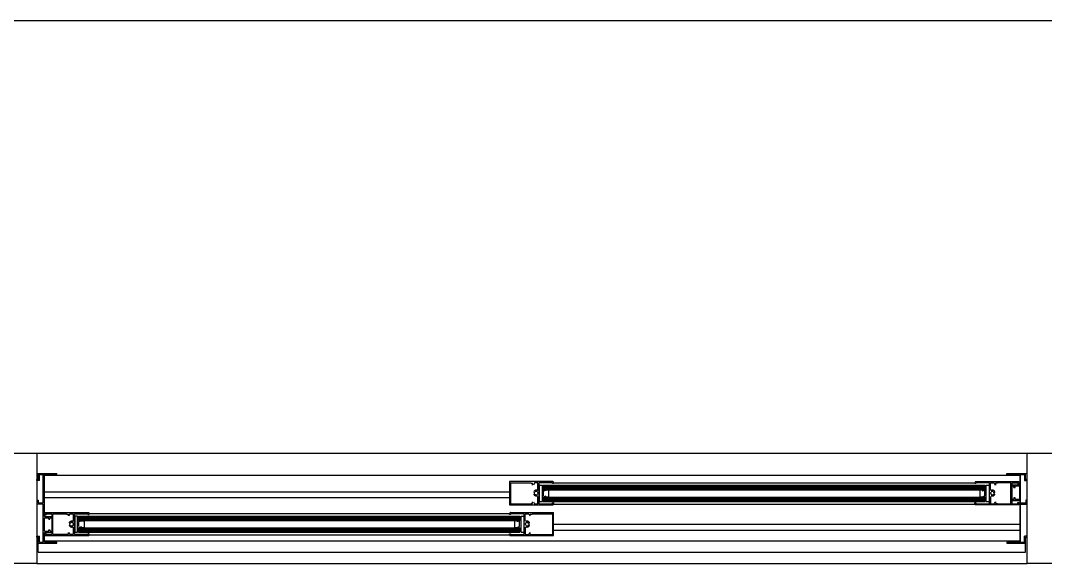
# Model space of a CAD drawing. Header units: millimetres. Extents: x 7649 to 34105, y 3983 to 25377.
# Drawn here: x 8460 to 9857, y 20637 to 21377 of the extents above; entities that cross this region are included whole.
import ezdxf

# ---------------------------------------------------------------- set-up
doc = ezdxf.new("R2010")
doc.units = ezdxf.units.MM

msp = doc.modelspace()

# ---------------------------------------------------------------- linework, layer by layer
at = {"layer": 'GEOMETRY', "color": 7}
for p, q in [((7649.45694, 21376.92222), (34105.14444, 21376.92222)), ((8481.83611, 20786.90139), (9832.26944, 20786.90139)), ((8481.83611, 20759.38472), (8483.95278, 20759.38472)), ((8483.95278, 20750.91806), (8483.95278, 20759.38472)), ((8483.95278, 20759.38472), (8509.35278, 20759.38472)), ((8485.54028, 20749.85972), (8485.54028, 20757.79722)), ((8485.54028, 20757.79722), (8490.83194, 20757.79722)), ((8490.83194, 20719.16806), (8490.83194, 20757.79722)), ((8492.41944, 20757.79722), (8509.35278, 20757.79722)), ((8492.41944, 20700.64722), (8492.41944, 20757.79722)), ((8492.41944, 20757.26806), (9822.21528, 20757.26806)), ((8509.35278, 20757.79722), (8509.35278, 20759.38472)), ((9804.75278, 20759.38472), (9830.15278, 20759.38472)), ((9804.75278, 20757.79722), (9804.75278, 20759.38472)), ((9804.75278, 20757.79722), (9822.21528, 20757.79722)), ((9822.21528, 20757.79722), (9822.21528, 20744.03889)), ((9823.27361, 20757.79722), (9828.56528, 20757.79722)), ((9823.27361, 20719.16806), (9823.27361, 20757.79722)), ((9828.56528, 20757.79722), (9828.56528, 20749.85972)), ((9830.15278, 20759.38472), (9832.26944, 20759.38472)), ((9830.15278, 20750.91806), (9830.15278, 20759.38472)), ((8481.83611, 20749.85972), (8481.83611, 20750.91806)), ((8481.83611, 20750.91806), (8483.95278, 20750.91806)), ((8485.54028, 20749.85972), (8481.83611, 20749.85972)), ((9185.62778, 20748.27222), (9126.36111, 20748.27222)), ((9126.36111, 20748.27222), (9126.36111, 20716.52222)), ((9127.94861, 20746.68472), (9127.94861, 20718.10972)), ((9127.94861, 20746.68472), (9155.99444, 20746.68472)), ((9155.99444, 20746.15556), (9155.99444, 20746.68472)), ((9155.99444, 20746.15556), (9158.11111, 20746.15556)), ((9158.11111, 20743.50972), (9158.11111, 20746.15556)), ((9160.75694, 20746.68472), (9159.16944, 20743.50972)), ((9164.99028, 20746.68472), (9160.75694, 20746.68472)), ((9164.99028, 20736.10139), (9164.99028, 20746.68472)), ((9185.09861, 20746.68472), (9166.57778, 20746.68472)), ((9166.57778, 20746.68472), (9166.57778, 20718.10972)), ((9167.10694, 20743.50972), (9167.10694, 20721.28472)), ((9167.10694, 20743.50972), (9171.34028, 20743.50972)), ((9171.34028, 20721.28472), (9171.34028, 20743.50972)), ((9172.39861, 20743.50972), (9775.11944, 20743.50972)), ((9172.39861, 20737.15972), (9172.39861, 20743.50972)), ((9172.39861, 20742.45139), (9775.11944, 20742.45139)), ((9172.39861, 20741.39306), (9775.11944, 20741.39306)), ((9185.09861, 20745.62639), (9185.09861, 20746.68472)), ((9186.68611, 20745.62639), (9185.09861, 20745.62639)), ((9186.00007, 20748.26498), (9185.89236, 20748.27222)), ((9186.10337, 20748.24387), (9186.00007, 20748.26498)), ((9186.20133, 20748.20985), (9186.10337, 20748.24387)), ((9186.29298, 20748.16385), (9186.20133, 20748.20985)), ((9186.3774, 20748.10683), (9186.29298, 20748.16385)), ((9186.45363, 20748.03974), (9186.3774, 20748.10683)), ((9186.52072, 20747.96351), (9186.45363, 20748.03974)), ((9186.57774, 20747.87909), (9186.52072, 20747.96351)), ((9186.62373, 20747.78744), (9186.57774, 20747.87909)), ((9186.65776, 20747.68948), (9186.62373, 20747.78744)), ((9186.67887, 20747.58618), (9186.65776, 20747.68948)), ((9186.68611, 20747.47847), (9186.67887, 20747.58618)), ((9186.68611, 20747.21389), (9186.68611, 20745.62639)), ((9186.68611, 20746.68472), (9760.83194, 20746.68472)), ((9760.83194, 20745.62639), (9760.83194, 20747.21389)), ((9762.41944, 20745.62639), (9760.83194, 20745.62639)), ((9761.36836, 20747.58618), (9761.36111, 20747.47847)), ((9761.38946, 20747.68948), (9761.36836, 20747.58618)), ((9761.42349, 20747.78744), (9761.38946, 20747.68948)), ((9761.46948, 20747.87909), (9761.42349, 20747.78744)), ((9761.5265, 20747.96351), (9761.46948, 20747.87909)), ((9761.59359, 20748.03974), (9761.5265, 20747.96351)), ((9761.66982, 20748.10683), (9761.59359, 20748.03974)), ((9761.75424, 20748.16385), (9761.66982, 20748.10683)), ((9761.8459, 20748.20985), (9761.75424, 20748.16385)), ((9761.94385, 20748.24387), (9761.8459, 20748.20985)), ((9761.89028, 20748.27222), (9821.15694, 20748.27222)), ((9762.04715, 20748.26498), (9761.94385, 20748.24387)), ((9762.15486, 20748.27222), (9762.04715, 20748.26498)), ((9780.94028, 20746.68472), (9762.41944, 20746.68472)), ((9762.41944, 20746.68472), (9762.41944, 20745.62639)), ((9775.11944, 20737.15972), (9775.11944, 20743.50972)), ((9776.70694, 20721.28472), (9776.70694, 20743.50972)), ((9776.70694, 20743.50972), (9780.41111, 20743.50972)), ((9780.41111, 20743.50972), (9780.41111, 20721.28472)), ((9780.94028, 20718.10972), (9780.94028, 20746.68472)), ((9782.52778, 20736.10139), (9782.52778, 20746.68472)), ((9782.52778, 20746.68472), (9787.29028, 20746.68472)), ((9787.29028, 20746.68472), (9788.87778, 20743.50972)), ((9792.05278, 20746.15556), (9789.40694, 20746.15556)), ((9789.40694, 20746.15556), (9789.40694, 20743.50972)), ((9810.04444, 20746.68472), (9792.05278, 20746.68472)), ((9792.05278, 20746.68472), (9792.05278, 20746.15556)), ((9810.04444, 20718.10972), (9810.04444, 20746.68472)), ((9811.63194, 20746.68472), (9811.63194, 20718.10972)), ((9811.63194, 20746.68472), (9819.56944, 20746.68472)), ((9812.16111, 20744.03889), (9822.21528, 20744.03889)), ((9812.16111, 20742.45139), (9812.16111, 20744.03889)), ((9812.16111, 20742.45139), (9814.27778, 20742.45139)), ((9814.27778, 20740.33472), (9814.27778, 20742.45139)), ((9815.86528, 20742.45139), (9822.21528, 20742.45139)), ((9815.86528, 20740.33472), (9815.86528, 20742.45139)), ((9819.56944, 20746.68472), (9819.56944, 20744.56806)), ((9819.56944, 20744.56806), (9821.15694, 20744.56806)), ((9821.15694, 20748.27222), (9821.15694, 20744.56806)), ((9822.21528, 20723.93056), (9822.21528, 20742.45139)), ((9828.56528, 20749.85972), (9832.26944, 20749.85972)), ((9832.26944, 20750.91806), (9830.15278, 20750.91806)), ((9832.26944, 20749.85972), (9832.26944, 20750.91806)), ((9832.26944, 20673.65972), (9832.26944, 20749.85972)), ((8492.41944, 20734.51389), (9126.36111, 20734.51389)), ((9159.70072, 20730.60316), (9159.69876, 20730.52977)), ((9159.69876, 20730.52977), (9159.70356, 20730.45665)), ((9159.70876, 20734.3765), (9159.69911, 20734.27827)), ((9159.69911, 20734.27827), (9159.70165, 20734.1799)), ((9159.7095, 20730.67634), (9159.70072, 20730.60316)), ((9159.70165, 20734.1799), (9159.71628, 20734.08258)), ((9159.70356, 20730.45665), (9159.71508, 20730.38428)), ((9159.73072, 20734.47337), (9159.70876, 20734.3765)), ((9159.72516, 20730.74882), (9159.7095, 20730.67634)), ((9159.71508, 20730.38428), (9159.73325, 20730.31315)), ((9159.71628, 20734.08258), (9159.7429, 20733.98754)), ((9159.74776, 20730.82013), (9159.72516, 20730.74882)), ((9159.76508, 20734.56769), (9159.73072, 20734.47337)), ((9159.73325, 20730.31315), (9159.75803, 20730.24373)), ((9159.7429, 20733.98754), (9159.7814, 20733.89597)), ((9159.77733, 20730.88976), (9159.74776, 20730.82013)), ((9159.75803, 20730.24373), (9159.78937, 20730.17652)), ((9159.81196, 20734.65823), (9159.76508, 20734.56769)), ((9159.81338, 20730.95628), (9159.77733, 20730.88976)), ((9159.7814, 20733.89597), (9159.83167, 20733.80909)), ((9159.78937, 20730.17652), (9159.82719, 20730.112)), ((9159.87146, 20734.7438), (9159.81196, 20734.65823)), ((9159.85508, 20731.01837), (9159.81338, 20730.95628)), ((9159.82719, 20730.112), (9159.87146, 20730.05064)), ((9159.83167, 20733.80909), (9159.89361, 20733.72809)), ((9159.90202, 20731.07578), (9159.85508, 20731.01837)), ((9159.89361, 20733.72809), (9159.96711, 20733.6542)), ((9159.95379, 20731.12824), (9159.90202, 20731.07578)), ((9160.00998, 20731.1755), (9159.95379, 20731.12824)), ((9159.96711, 20733.6542), (9160.04956, 20733.59045)), ((9160.07017, 20731.21729), (9160.00998, 20731.1755)), ((9160.22989, 20735.36234), (9160.03371, 20735.13428)), ((9160.03371, 20730.18933), (9160.33042, 20729.85669)), ((9160.04956, 20733.59045), (9160.13762, 20733.53905)), ((9160.13395, 20731.25337), (9160.07017, 20731.21729)), ((9160.20092, 20731.28347), (9160.13395, 20731.25337)), ((9160.13762, 20733.53905), (9160.23008, 20733.49996)), ((9160.27066, 20731.30733), (9160.20092, 20731.28347)), ((9160.44119, 20735.57341), (9160.22989, 20735.36234)), ((9160.23008, 20733.49996), (9160.32572, 20733.47314)), ((9160.34275, 20731.32469), (9160.27066, 20731.30733)), ((9160.32572, 20733.47314), (9160.42333, 20733.45853)), ((9160.33042, 20729.85669), (9160.65701, 20729.56384)), ((9160.41679, 20731.3353), (9160.34275, 20731.32469)), ((9160.49236, 20731.33889), (9160.41679, 20731.3353)), ((9160.42333, 20733.45853), (9160.52171, 20733.4561)), ((9160.66648, 20735.76695), (9160.44119, 20735.57341)), ((9160.54558, 20731.3371), (9160.49236, 20731.33889)), ((9160.52171, 20733.4561), (9160.61964, 20733.46579)), ((9160.59826, 20731.3318), (9160.54558, 20731.3371)), ((9160.65025, 20731.32303), (9160.59826, 20731.3318)), ((9160.61964, 20733.46579), (9160.71591, 20733.48758)), ((9160.70137, 20731.31088), (9160.65025, 20731.32303)), ((9160.65701, 20729.56384), (9161.00971, 20729.31169)), ((9160.90464, 20735.94242), (9160.66648, 20735.76695)), ((9160.75148, 20731.29541), (9160.70137, 20731.31088)), ((9160.71591, 20733.48758), (9160.8093, 20733.52139)), ((9160.8004, 20731.27668), (9160.75148, 20731.29541)), ((9160.75694, 20733.45556), (9161.28611, 20733.45556)), ((9160.75694, 20730.80972), (9161.28611, 20730.80972)), ((9160.84798, 20731.25477), (9160.8004, 20731.27668)), ((9160.8093, 20733.52139), (9160.89862, 20733.56721)), ((9160.89406, 20731.22974), (9160.84798, 20731.25477)), ((9160.93848, 20731.20166), (9160.89406, 20731.22974)), ((9160.89862, 20733.56721), (9160.98264, 20733.62497)), ((9161.15455, 20736.09927), (9160.90464, 20735.94242)), ((9160.98108, 20731.1706), (9160.93848, 20731.20166)), ((9161.02169, 20731.13662), (9160.98108, 20731.1706)), ((9160.98264, 20733.62497), (9161.06015, 20733.69464)), ((9161.00971, 20729.31169), (9161.38473, 20729.10118)), ((9161.06015, 20731.0998), (9161.02169, 20731.13662)), ((9161.41507, 20736.23697), (9161.15455, 20736.09927)), ((9161.28611, 20730.80972), (9161.28611, 20730.28056)), ((9161.38473, 20729.10118), (9161.77829, 20728.93325)), ((9161.68508, 20736.35497), (9161.41507, 20736.23697)), ((9161.96347, 20736.45274), (9161.68508, 20736.35497)), ((9161.93575, 20734.71725), (9161.71895, 20734.5739)), ((9161.71895, 20730.74971), (9161.93575, 20730.60636)), ((9161.77829, 20728.93325), (9162.18661, 20728.80883)), ((9162.16331, 20734.83454), (9161.93575, 20734.71725)), ((9161.93575, 20730.60636), (9162.16331, 20730.48907)), ((9162.24909, 20736.52972), (9161.96347, 20736.45274)), ((9162.39949, 20734.92577), (9162.16331, 20734.83454)), ((9162.16331, 20730.48907), (9162.39949, 20730.39784)), ((9162.18661, 20728.80883), (9162.6059, 20728.72885)), ((9162.54084, 20736.58538), (9162.24909, 20736.52972)), ((9162.64214, 20734.99093), (9162.39949, 20734.92577)), ((9162.39949, 20730.39784), (9162.64214, 20730.33268)), ((9162.83758, 20736.61917), (9162.54084, 20736.58538)), ((9162.6059, 20728.72885), (9163.03239, 20728.69425)), ((9162.88909, 20735.03002), (9162.64214, 20734.99093)), ((9162.64214, 20730.33268), (9162.88909, 20730.29359)), ((9163.13819, 20736.63056), (9162.83758, 20736.61917)), ((9163.13819, 20735.04306), (9162.88909, 20735.03002)), ((9162.88909, 20730.29359), (9163.13819, 20730.28056)), ((9163.03239, 20728.69425), (9163.46229, 20728.70596)), ((9163.27546, 20736.62818), (9163.13819, 20736.63056)), ((9163.3873, 20735.03002), (9163.13819, 20735.04306)), ((9163.13819, 20730.28056), (9163.3873, 20730.29359)), ((9163.41235, 20736.62108), (9163.27546, 20736.62818)), ((9163.63425, 20734.99093), (9163.3873, 20735.03002)), ((9163.3873, 20730.29359), (9163.63425, 20730.33268)), ((9163.54876, 20736.60926), (9163.41235, 20736.62108)), ((9163.46229, 20728.70596), (9163.89182, 20728.76492)), ((9163.68455, 20736.59277), (9163.54876, 20736.60926)), ((9163.87689, 20734.92577), (9163.63425, 20734.99093)), ((9163.63425, 20730.33268), (9163.87689, 20730.39784)), ((9163.81962, 20736.57162), (9163.68455, 20736.59277)), ((9163.95384, 20736.54584), (9163.81962, 20736.57162)), ((9164.11308, 20734.83454), (9163.87689, 20734.92577)), ((9163.87689, 20730.39784), (9164.11308, 20730.48907)), ((9163.89182, 20728.76492), (9164.31721, 20728.87206)), ((9163.93194, 20730.28056), (9163.93194, 20730.80972)), ((9164.08709, 20736.51545), (9163.95384, 20736.54584)), ((9164.21926, 20736.48048), (9164.08709, 20736.51545)), ((9164.34064, 20734.71725), (9164.11308, 20734.83454)), ((9164.11308, 20730.48907), (9164.34064, 20730.60636)), ((9164.35022, 20736.44096), (9164.21926, 20736.48048)), ((9164.31721, 20728.87206), (9164.73466, 20729.02831)), ((9164.55744, 20734.5739), (9164.34064, 20734.71725)), ((9164.34064, 20730.60636), (9164.55744, 20730.74971)), ((9164.47985, 20736.3969), (9164.35022, 20736.44096)), ((9164.60804, 20736.34834), (9164.47985, 20736.3969)), ((9164.73466, 20736.2953), (9164.60804, 20736.34834)), ((9164.99028, 20718.10972), (9164.99028, 20728.16389)), ((9165.19364, 20733.86425), (9165.05029, 20734.08105)), ((9165.05029, 20731.24256), (9165.19364, 20731.45936)), ((9165.31093, 20733.63669), (9165.19364, 20733.86425)), ((9165.19364, 20731.45936), (9165.31093, 20731.68692)), ((9165.40216, 20733.40051), (9165.31093, 20733.63669)), ((9165.31093, 20731.68692), (9165.40216, 20731.92311)), ((9165.46732, 20733.15786), (9165.40216, 20733.40051)), ((9165.40216, 20731.92311), (9165.46732, 20732.16575)), ((9165.50641, 20732.91091), (9165.46732, 20733.15786)), ((9165.46732, 20732.16575), (9165.50641, 20732.4127)), ((9165.51944, 20732.66181), (9165.50641, 20732.91091)), ((9165.50641, 20732.4127), (9165.51944, 20732.66181)), ((9172.39861, 20740.33472), (9775.11944, 20740.33472)), ((9172.39861, 20739.27639), (9775.11944, 20739.27639)), ((9172.39861, 20738.21806), (9775.11944, 20738.21806)), ((9172.39861, 20737.15972), (9775.11944, 20737.15972)), ((9172.92778, 20735.57222), (9176.63194, 20736.63056)), ((9172.92778, 20728.69306), (9172.92778, 20735.57222)), ((9172.92778, 20727.63472), (9176.63194, 20728.69306)), ((9180.33611, 20736.63056), (9176.63194, 20736.63056)), ((9176.63194, 20727.63472), (9180.33611, 20727.63472)), ((9180.33611, 20727.63472), (9180.33611, 20736.63056)), ((9770.88611, 20736.63056), (9767.71111, 20736.63056)), ((9767.71111, 20736.63056), (9767.71111, 20727.63472)), ((9767.71111, 20727.63472), (9770.88611, 20727.63472)), ((9770.88611, 20735.57222), (9774.59028, 20736.63056)), ((9770.88611, 20727.63472), (9774.59028, 20728.69306)), ((9774.59028, 20728.69306), (9774.59028, 20735.57222)), ((9782.54081, 20732.91091), (9782.52778, 20732.66181)), ((9782.52778, 20732.66181), (9782.54081, 20732.4127)), ((9782.52778, 20728.16389), (9782.52778, 20718.10972)), ((9782.57991, 20733.15786), (9782.54081, 20732.91091)), ((9782.54081, 20732.4127), (9782.57991, 20732.16575)), ((9782.64507, 20733.40051), (9782.57991, 20733.15786)), ((9782.57991, 20732.16575), (9782.64507, 20731.92311)), ((9782.73629, 20733.63669), (9782.64507, 20733.40051)), ((9782.64507, 20731.92311), (9782.73629, 20731.68692)), ((9782.85358, 20733.86425), (9782.73629, 20733.63669)), ((9782.73629, 20731.68692), (9782.85358, 20731.45936)), ((9782.99693, 20734.08105), (9782.85358, 20733.86425)), ((9782.85358, 20731.45936), (9782.99693, 20731.24256)), ((9783.73001, 20736.45155), (9783.31256, 20736.2953)), ((9783.31256, 20729.02831), (9783.43919, 20728.97527)), ((9783.43919, 20728.97527), (9783.56737, 20728.92671)), ((9783.70658, 20734.71725), (9783.48979, 20734.5739)), ((9783.48979, 20730.74971), (9783.70658, 20730.60636)), ((9783.56737, 20728.92671), (9783.69701, 20728.88266)), ((9783.58611, 20730.28056), (9783.58611, 20730.80972)), ((9783.69701, 20728.88266), (9783.82796, 20728.84313)), ((9783.93415, 20734.83454), (9783.70658, 20734.71725)), ((9783.70658, 20730.60636), (9783.93415, 20730.48907)), ((9784.1554, 20736.55869), (9783.73001, 20736.45155)), ((9783.82796, 20728.84313), (9783.96013, 20728.80816)), ((9784.17033, 20734.92577), (9783.93415, 20734.83454)), ((9783.93415, 20730.48907), (9784.17033, 20730.39784)), ((9783.96013, 20728.80816), (9784.09338, 20728.77777)), ((9784.09338, 20728.77777), (9784.2276, 20728.75199)), ((9784.58493, 20736.61765), (9784.1554, 20736.55869)), ((9784.41297, 20734.99093), (9784.17033, 20734.92577)), ((9784.17033, 20730.39784), (9784.41297, 20730.33268)), ((9784.2276, 20728.75199), (9784.36267, 20728.73084)), ((9784.36267, 20728.73084), (9784.49847, 20728.71435)), ((9784.65992, 20735.03002), (9784.41297, 20734.99093)), ((9784.41297, 20730.33268), (9784.65992, 20730.29359)), ((9784.49847, 20728.71435), (9784.63487, 20728.70254)), ((9785.01483, 20736.62936), (9784.58493, 20736.61765)), ((9784.63487, 20728.70254), (9784.77177, 20728.69543)), ((9784.90903, 20735.04306), (9784.65992, 20735.03002)), ((9784.65992, 20730.29359), (9784.90903, 20730.28056)), ((9784.77177, 20728.69543), (9784.90903, 20728.69306)), ((9785.15813, 20735.03002), (9784.90903, 20735.04306)), ((9784.90903, 20730.28056), (9785.15813, 20730.29359)), ((9784.90903, 20728.69306), (9785.20964, 20728.70444)), ((9785.44132, 20736.59476), (9785.01483, 20736.62936)), ((9785.40508, 20734.99093), (9785.15813, 20735.03002)), ((9785.15813, 20730.29359), (9785.40508, 20730.33268)), ((9785.20964, 20728.70444), (9785.50638, 20728.73823)), ((9785.64773, 20734.92577), (9785.40508, 20734.99093)), ((9785.40508, 20730.33268), (9785.64773, 20730.39784)), ((9785.86062, 20736.51479), (9785.44132, 20736.59476)), ((9785.50638, 20728.73823), (9785.79813, 20728.79389)), ((9785.88391, 20734.83454), (9785.64773, 20734.92577)), ((9785.64773, 20730.39784), (9785.88391, 20730.48907)), ((9785.79813, 20728.79389), (9786.08376, 20728.87087)), ((9786.26893, 20736.39036), (9785.86062, 20736.51479)), ((9786.11147, 20734.71725), (9785.88391, 20734.83454)), ((9785.88391, 20730.48907), (9786.11147, 20730.60636)), ((9786.08376, 20728.87087), (9786.36214, 20728.96864)), ((9786.32827, 20734.5739), (9786.11147, 20734.71725)), ((9786.11147, 20730.60636), (9786.32827, 20730.74971)), ((9786.23194, 20733.45556), (9786.76111, 20733.45556)), ((9786.23194, 20730.28056), (9786.23194, 20730.80972)), ((9786.23194, 20730.80972), (9786.76111, 20730.80972)), ((9786.66249, 20736.22243), (9786.26893, 20736.39036)), ((9786.36214, 20728.96864), (9786.63215, 20729.08664)), ((9786.63215, 20729.08664), (9786.89268, 20729.22434)), ((9787.03751, 20736.01192), (9786.66249, 20736.22243)), ((9786.89268, 20729.22434), (9787.14258, 20729.38119)), ((9786.98707, 20733.69464), (9787.02553, 20733.65782)), ((9787.06459, 20731.16947), (9786.98707, 20731.0998)), ((9787.02553, 20733.65782), (9787.06614, 20733.62385)), ((9787.39021, 20735.75977), (9787.03751, 20736.01192)), ((9787.14861, 20731.22723), (9787.06459, 20731.16947)), ((9787.06614, 20733.62385), (9787.10874, 20733.59278)), ((9787.10874, 20733.59278), (9787.15316, 20733.56471)), ((9787.14258, 20729.38119), (9787.38074, 20729.55666)), ((9787.23792, 20731.27305), (9787.14861, 20731.22723)), ((9787.15316, 20733.56471), (9787.19924, 20733.53968)), ((9787.19924, 20733.53968), (9787.24682, 20733.51777)), ((9787.33132, 20731.30687), (9787.23792, 20731.27305)), ((9787.24682, 20733.51777), (9787.29575, 20733.49904)), ((9787.29575, 20733.49904), (9787.34585, 20733.48357)), ((9787.42758, 20731.32865), (9787.33132, 20731.30687)), ((9787.34585, 20733.48357), (9787.39698, 20733.47141)), ((9787.38074, 20729.55666), (9787.60603, 20729.7502)), ((9787.7168, 20735.46692), (9787.39021, 20735.75977)), ((9787.39698, 20733.47141), (9787.44896, 20733.46265)), ((9787.52551, 20731.33835), (9787.42758, 20731.32865)), ((9787.44896, 20733.46265), (9787.50164, 20733.45734)), ((9787.50164, 20733.45734), (9787.55486, 20733.45556)), ((9787.62389, 20731.33591), (9787.52551, 20731.33835)), ((9787.55486, 20733.45556), (9787.63043, 20733.45915)), ((9787.60603, 20729.7502), (9787.81733, 20729.96127)), ((9787.7215, 20731.32131), (9787.62389, 20731.33591)), ((9787.63043, 20733.45915), (9787.70447, 20733.46976)), ((9787.70447, 20733.46976), (9787.77657, 20733.48712)), ((9788.01351, 20735.13428), (9787.7168, 20735.46692)), ((9787.81715, 20731.29448), (9787.7215, 20731.32131)), ((9787.77657, 20733.48712), (9787.8463, 20733.51098)), ((9787.9096, 20731.25539), (9787.81715, 20731.29448)), ((9787.81733, 20729.96127), (9788.01351, 20730.18933)), ((9787.8463, 20733.51098), (9787.91327, 20733.54107)), ((9787.99766, 20731.20399), (9787.9096, 20731.25539)), ((9787.91327, 20733.54107), (9787.97705, 20733.57715)), ((9787.97705, 20733.57715), (9788.03725, 20733.61895)), ((9788.08011, 20731.14025), (9787.99766, 20731.20399)), ((9788.03725, 20733.61895), (9788.09343, 20733.66621)), ((9788.15361, 20731.06635), (9788.08011, 20731.14025)), ((9788.09343, 20733.66621), (9788.1452, 20733.71867)), ((9788.1452, 20733.71867), (9788.19214, 20733.77607)), ((9788.21555, 20730.98536), (9788.15361, 20731.06635)), ((9788.22003, 20734.68245), (9788.17576, 20734.7438)), ((9788.17576, 20730.05064), (9788.23526, 20730.13621)), ((9788.19214, 20733.77607), (9788.23384, 20733.83816)), ((9788.26582, 20730.89847), (9788.21555, 20730.98536)), ((9788.25786, 20734.61792), (9788.22003, 20734.68245)), ((9788.23384, 20733.83816), (9788.26989, 20733.90468)), ((9788.23526, 20730.13621), (9788.28214, 20730.22676)), ((9788.28919, 20734.55071), (9788.25786, 20734.61792)), ((9788.30432, 20730.80691), (9788.26582, 20730.89847)), ((9788.26989, 20733.90468), (9788.29947, 20733.97432)), ((9788.28214, 20730.22676), (9788.31651, 20730.32107)), ((9788.31397, 20734.4813), (9788.28919, 20734.55071)), ((9788.29947, 20733.97432), (9788.32206, 20734.04562)), ((9788.33094, 20730.71186), (9788.30432, 20730.80691)), ((9788.33214, 20734.41017), (9788.31397, 20734.4813)), ((9788.31651, 20730.32107), (9788.33846, 20730.41795)), ((9788.32206, 20734.04562), (9788.33772, 20734.1181)), ((9788.34557, 20730.61455), (9788.33094, 20730.71186)), ((9788.34366, 20734.3378), (9788.33214, 20734.41017)), ((9788.33772, 20734.1181), (9788.3465, 20734.19128)), ((9788.33846, 20730.41795), (9788.34812, 20730.51617)), ((9788.34847, 20734.26467), (9788.34366, 20734.3378)), ((9788.34812, 20730.51617), (9788.34557, 20730.61455)), ((9788.3465, 20734.19128), (9788.34847, 20734.26467)), ((9814.27778, 20740.33472), (9815.86528, 20740.33472)), ((8482.36528, 20717.58056), (8482.36528, 20722.87222)), ((8482.36528, 20722.87222), (8483.95278, 20722.87222)), ((8490.83194, 20717.58056), (8482.36528, 20717.58056)), ((8483.95278, 20722.87222), (8483.95278, 20719.16806)), ((8483.95278, 20719.16806), (8490.83194, 20719.16806)), ((8490.83194, 20665.72222), (8490.83194, 20717.58056)), ((8492.41944, 20726.57639), (9126.36111, 20726.57639)), ((9126.36111, 20716.52222), (9185.62778, 20716.52222)), ((9127.94861, 20718.10972), (9155.99444, 20718.10972)), ((9155.99444, 20718.10972), (9155.99444, 20718.63889)), ((9155.99444, 20718.63889), (9158.11111, 20718.63889)), ((9158.11111, 20718.63889), (9158.11111, 20720.75556)), ((9159.16944, 20720.75556), (9160.75694, 20718.10972)), ((9160.75694, 20718.10972), (9164.99028, 20718.10972)), ((9166.57778, 20718.10972), (9185.09861, 20718.10972)), ((9167.10694, 20721.28472), (9171.34028, 20721.28472)), ((9172.39861, 20727.10556), (9775.11944, 20727.10556)), ((9172.39861, 20721.28472), (9172.39861, 20727.10556)), ((9172.39861, 20726.04722), (9775.11944, 20726.04722)), ((9172.39861, 20725.51806), (9775.11944, 20725.51806)), ((9172.39861, 20724.45972), (9775.11944, 20724.45972)), ((9172.39861, 20723.40139), (9775.11944, 20723.40139)), ((9172.39861, 20722.34306), (9775.11944, 20722.34306)), ((9172.39861, 20721.28472), (9775.11944, 20721.28472)), ((9185.09861, 20718.10972), (9185.09861, 20719.16806)), ((9185.09861, 20719.16806), (9186.68611, 20719.16806)), ((9185.89236, 20717.05139), (9186.00007, 20717.05863)), ((9186.00007, 20717.05863), (9186.10337, 20717.07974)), ((9186.10337, 20717.07974), (9186.20133, 20717.11377)), ((9186.20133, 20717.11377), (9186.29298, 20717.15976)), ((9186.29298, 20717.15976), (9186.3774, 20717.21678)), ((9186.3774, 20717.21678), (9186.45363, 20717.28387)), ((9186.45363, 20717.28387), (9186.52072, 20717.3601)), ((9186.52072, 20717.3601), (9186.57774, 20717.44452)), ((9186.57774, 20717.44452), (9186.62373, 20717.53617)), ((9186.62373, 20717.53617), (9186.65776, 20717.63413)), ((9186.65776, 20717.63413), (9186.67887, 20717.73743)), ((9186.67887, 20717.73743), (9186.68611, 20717.84514)), ((9186.68611, 20719.16806), (9186.68611, 20717.58056)), ((9186.68611, 20717.58056), (9760.83194, 20717.58056)), ((9760.83194, 20717.58056), (9760.83194, 20719.16806)), ((9760.83194, 20719.16806), (9762.41944, 20719.16806)), ((9761.36111, 20717.84514), (9761.36836, 20717.73743)), ((9761.36836, 20717.73743), (9761.38946, 20717.63413)), ((9761.38946, 20717.63413), (9761.42349, 20717.53617)), ((9761.42349, 20717.53617), (9761.46948, 20717.44452)), ((9761.46948, 20717.44452), (9761.5265, 20717.3601)), ((9761.5265, 20717.3601), (9761.59359, 20717.28387)), ((9761.59359, 20717.28387), (9761.66982, 20717.21678)), ((9761.66982, 20717.21678), (9761.75424, 20717.15976)), ((9761.75424, 20717.15976), (9761.8459, 20717.11377)), ((9761.8459, 20717.11377), (9761.94385, 20717.07974)), ((9821.15694, 20716.52222), (9761.89028, 20716.52222)), ((9761.94385, 20717.07974), (9762.04715, 20717.05863)), ((9762.04715, 20717.05863), (9762.15486, 20717.05139)), ((9762.41944, 20719.16806), (9762.41944, 20718.10972)), ((9762.41944, 20718.10972), (9780.94028, 20718.10972)), ((9775.11944, 20721.28472), (9775.11944, 20727.10556)), ((9776.70694, 20721.28472), (9780.41111, 20721.28472)), ((9782.52778, 20718.10972), (9787.29028, 20718.10972)), ((9787.29028, 20718.10972), (9788.87778, 20720.75556)), ((9789.40694, 20720.75556), (9789.40694, 20718.63889)), ((9789.40694, 20718.63889), (9792.05278, 20718.63889)), ((9792.05278, 20718.63889), (9792.05278, 20718.10972)), ((9792.05278, 20718.10972), (9810.04444, 20718.10972)), ((9811.63194, 20718.10972), (9819.56944, 20718.10972)), ((9814.27778, 20723.93056), (9812.16111, 20723.93056)), ((9812.16111, 20723.93056), (9812.16111, 20722.34306)), ((9812.16111, 20722.34306), (9822.21528, 20722.34306)), ((9815.86528, 20726.04722), (9814.27778, 20726.04722)), ((9814.27778, 20726.04722), (9814.27778, 20723.93056)), ((9815.86528, 20723.93056), (9815.86528, 20726.04722)), ((9822.21528, 20723.93056), (9815.86528, 20723.93056)), ((9819.56944, 20718.10972), (9819.56944, 20719.69722)), ((9819.56944, 20719.69722), (9821.15694, 20719.69722)), ((9821.15694, 20719.69722), (9821.15694, 20716.52222)), ((9822.21528, 20722.34306), (9822.21528, 20665.72222)), ((9823.27361, 20719.16806), (9830.68194, 20719.16806)), ((9823.27361, 20717.58056), (9831.74028, 20717.58056)), ((9823.27361, 20665.72222), (9823.27361, 20717.58056)), ((9831.74028, 20722.87222), (9830.68194, 20722.87222)), ((9830.68194, 20722.87222), (9830.68194, 20719.16806)), ((9831.74028, 20717.58056), (9831.74028, 20722.87222)), ((8492.41944, 20700.64722), (8502.47361, 20700.64722)), ((8492.94861, 20705.93889), (8492.94861, 20702.76389)), ((8492.94861, 20705.93889), (8552.21528, 20705.93889)), ((8492.94861, 20702.76389), (8494.53611, 20702.76389)), ((8494.53611, 20702.76389), (8494.53611, 20704.35139)), ((8494.53611, 20704.35139), (8502.47361, 20704.35139)), ((8502.47361, 20704.35139), (8502.47361, 20676.30556)), ((8502.47361, 20699.05972), (8502.47361, 20700.64722)), ((8504.06111, 20704.35139), (8522.58194, 20704.35139)), ((8504.06111, 20676.30556), (8504.06111, 20704.35139)), ((8522.58194, 20704.35139), (8522.58194, 20703.82222)), ((8522.58194, 20703.82222), (8524.69861, 20703.82222)), ((8524.69861, 20703.82222), (8524.69861, 20701.70556)), ((8525.75694, 20701.70556), (8527.34444, 20704.35139)), ((8527.34444, 20704.35139), (8531.57778, 20704.35139)), ((8531.57778, 20704.35139), (8531.57778, 20694.29722)), ((8533.16528, 20676.30556), (8533.16528, 20704.35139)), ((8533.16528, 20704.35139), (8551.68611, 20704.35139)), ((8537.39861, 20701.17639), (8533.69444, 20701.17639)), ((8533.69444, 20701.17639), (8533.69444, 20679.48056)), ((8537.39861, 20679.48056), (8537.39861, 20701.17639)), ((8538.98611, 20695.35556), (8538.98611, 20701.17639)), ((8538.98611, 20701.17639), (9140.64861, 20701.17639)), ((8538.98611, 20700.11806), (9140.64861, 20700.11806)), ((8551.68611, 20704.35139), (8551.68611, 20703.29306)), ((8551.68611, 20703.29306), (8553.27361, 20703.29306)), ((8552.58757, 20705.93164), (8552.47986, 20705.93889)), ((8552.69087, 20705.91054), (8552.58757, 20705.93164)), ((8552.78883, 20705.87651), (8552.69087, 20705.91054)), ((8552.88048, 20705.83052), (8552.78883, 20705.87651)), ((8552.9649, 20705.7735), (8552.88048, 20705.83052)), ((8553.04113, 20705.70641), (8552.9649, 20705.7735)), ((8553.10822, 20705.63018), (8553.04113, 20705.70641)), ((8553.16524, 20705.54576), (8553.10822, 20705.63018)), ((8553.21123, 20705.4541), (8553.16524, 20705.54576)), ((8553.24526, 20705.35615), (8553.21123, 20705.4541)), ((8553.26637, 20705.25285), (8553.24526, 20705.35615)), ((8553.27361, 20705.14514), (8553.26637, 20705.25285)), ((8553.27361, 20703.29306), (8553.27361, 20704.88056)), ((8553.27361, 20704.88056), (9126.36111, 20704.88056)), ((9126.36111, 20703.29306), (9126.36111, 20704.88056)), ((9127.94861, 20703.29306), (9126.36111, 20703.29306)), ((9126.89752, 20705.25285), (9126.89028, 20705.14514)), ((9126.91863, 20705.35615), (9126.89752, 20705.25285)), ((9126.95265, 20705.4541), (9126.91863, 20705.35615)), ((9126.99865, 20705.54576), (9126.95265, 20705.4541)), ((9127.05567, 20705.63018), (9126.99865, 20705.54576)), ((9127.12276, 20705.70641), (9127.05567, 20705.63018)), ((9127.19899, 20705.7735), (9127.12276, 20705.70641)), ((9127.28341, 20705.83052), (9127.19899, 20705.7735)), ((9127.37506, 20705.87651), (9127.28341, 20705.83052)), ((9127.47302, 20705.91054), (9127.37506, 20705.87651)), ((9127.41944, 20705.93889), (9186.68611, 20705.93889)), ((9127.57632, 20705.93164), (9127.47302, 20705.91054)), ((9127.68403, 20705.93889), (9127.57632, 20705.93164)), ((9146.46944, 20704.35139), (9127.94861, 20704.35139)), ((9127.94861, 20704.35139), (9127.94861, 20703.29306)), ((9140.64861, 20695.35556), (9140.64861, 20701.17639)), ((9142.23611, 20679.48056), (9142.23611, 20701.17639)), ((9142.23611, 20701.17639), (9145.94028, 20701.17639)), ((9145.94028, 20701.17639), (9145.94028, 20679.48056)), ((9146.46944, 20676.30556), (9146.46944, 20704.35139)), ((9148.05694, 20694.29722), (9148.05694, 20704.35139)), ((9148.05694, 20704.35139), (9152.81944, 20704.35139)), ((9152.81944, 20704.35139), (9154.40694, 20701.70556)), ((9154.93611, 20701.70556), (9154.93611, 20703.82222)), ((9154.93611, 20703.82222), (9157.58194, 20703.82222)), ((9157.58194, 20704.35139), (9185.62778, 20704.35139)), ((9157.58194, 20703.82222), (9157.58194, 20704.35139)), ((9185.62778, 20676.30556), (9185.62778, 20704.35139)), ((9186.68611, 20674.71806), (9186.68611, 20705.93889)), ((8492.41944, 20680.53889), (8492.41944, 20699.05972)), ((8492.41944, 20699.05972), (8498.24028, 20699.05972)), ((8498.24028, 20696.94306), (8498.24028, 20699.05972)), ((8498.24028, 20696.94306), (8499.82778, 20696.94306)), ((8499.82778, 20696.94306), (8499.82778, 20699.05972)), ((8499.82778, 20699.05972), (8502.47361, 20699.05972)), ((8526.29106, 20692.53363), (8526.28626, 20692.46051)), ((8526.28626, 20692.46051), (8526.28822, 20692.38711)), ((8526.28915, 20688.81038), (8526.28661, 20688.71201)), ((8526.28661, 20688.71201), (8526.29626, 20688.61378)), ((8526.28822, 20692.38711), (8526.297, 20692.31394)), ((8526.30378, 20688.90769), (8526.28915, 20688.81038)), ((8526.30258, 20692.606), (8526.29106, 20692.53363)), ((8526.29626, 20688.61378), (8526.31822, 20688.5169)), ((8526.297, 20692.31394), (8526.31266, 20692.24145)), ((8526.32075, 20692.67713), (8526.30258, 20692.606)), ((8526.3304, 20689.00274), (8526.30378, 20688.90769)), ((8526.31266, 20692.24145), (8526.33526, 20692.17015)), ((8526.31822, 20688.5169), (8526.35258, 20688.42259)), ((8526.34553, 20692.74655), (8526.32075, 20692.67713)), ((8526.3689, 20689.09431), (8526.3304, 20689.00274)), ((8526.33526, 20692.17015), (8526.36483, 20692.10051)), ((8526.37687, 20692.81376), (8526.34553, 20692.74655)), ((8526.35258, 20688.42259), (8526.39946, 20688.33205)), ((8526.36483, 20692.10051), (8526.40088, 20692.034)), ((8526.41917, 20689.18119), (8526.3689, 20689.09431)), ((8526.41469, 20692.87828), (8526.37687, 20692.81376)), ((8526.39946, 20688.33205), (8526.45896, 20688.24648)), ((8526.40088, 20692.034), (8526.44258, 20691.97191)), ((8526.45896, 20692.93963), (8526.41469, 20692.87828)), ((8526.48111, 20689.26218), (8526.41917, 20689.18119)), ((8526.44258, 20691.97191), (8526.48952, 20691.9145)), ((8526.55461, 20689.33608), (8526.48111, 20689.26218)), ((8526.48952, 20691.9145), (8526.54129, 20691.86204)), ((8526.54129, 20691.86204), (8526.59748, 20691.81478)), ((8526.63706, 20689.39983), (8526.55461, 20689.33608)), ((8526.59748, 20691.81478), (8526.65767, 20691.77298)), ((8526.91792, 20693.13358), (8526.62121, 20692.80095)), ((8526.62121, 20687.85599), (8526.81739, 20687.62794)), ((8526.72512, 20689.45123), (8526.63706, 20689.39983)), ((8526.65767, 20691.77298), (8526.72145, 20691.73691)), ((8526.72145, 20691.73691), (8526.78842, 20691.70681)), ((8526.81758, 20689.49031), (8526.72512, 20689.45123)), ((8526.78842, 20691.70681), (8526.85816, 20691.68295)), ((8526.81739, 20687.62794), (8527.02869, 20687.41687)), ((8526.91322, 20689.51714), (8526.81758, 20689.49031)), ((8526.85816, 20691.68295), (8526.93025, 20691.66559)), ((8527.01083, 20689.53175), (8526.91322, 20689.51714)), ((8527.24451, 20693.42644), (8526.91792, 20693.13358)), ((8526.93025, 20691.66559), (8527.00429, 20691.65498)), ((8527.00429, 20691.65498), (8527.07986, 20691.65139)), ((8527.10921, 20689.53418), (8527.01083, 20689.53175)), ((8527.02869, 20687.41687), (8527.25398, 20687.22333)), ((8527.07986, 20691.65139), (8527.13308, 20691.65317)), ((8527.20714, 20689.52448), (8527.10921, 20689.53418)), ((8527.13308, 20691.65317), (8527.18576, 20691.65848)), ((8527.18576, 20691.65848), (8527.23775, 20691.66725)), ((8527.30341, 20689.5027), (8527.20714, 20689.52448)), ((8527.23775, 20691.66725), (8527.28887, 20691.6794)), ((8527.59721, 20693.67859), (8527.24451, 20693.42644)), ((8527.25398, 20687.22333), (8527.49214, 20687.04786)), ((8527.28887, 20691.6794), (8527.33898, 20691.69487)), ((8527.3968, 20689.46888), (8527.30341, 20689.5027)), ((8527.33898, 20691.69487), (8527.3879, 20691.7136)), ((8527.34444, 20691.65139), (8527.87361, 20691.65139)), ((8527.34444, 20689.00556), (8527.87361, 20689.00556)), ((8527.3879, 20691.7136), (8527.43548, 20691.73551)), ((8527.48612, 20689.42307), (8527.3968, 20689.46888)), ((8527.43548, 20691.73551), (8527.48156, 20691.76054)), ((8527.48156, 20691.76054), (8527.52598, 20691.78862)), ((8527.57014, 20689.3653), (8527.48612, 20689.42307)), ((8527.49214, 20687.04786), (8527.74205, 20686.89101)), ((8527.52598, 20691.78862), (8527.56858, 20691.81968)), ((8527.56858, 20691.81968), (8527.60919, 20691.85365)), ((8527.64765, 20689.29563), (8527.57014, 20689.3653)), ((8527.97223, 20693.8891), (8527.59721, 20693.67859)), ((8527.60919, 20691.85365), (8527.64765, 20691.89048)), ((8527.74205, 20686.89101), (8528.00257, 20686.75331)), ((8527.87361, 20691.65139), (8527.87361, 20692.18056)), ((8528.36579, 20694.05703), (8527.97223, 20693.8891)), ((8528.00257, 20686.75331), (8528.27258, 20686.6353)), ((8528.27258, 20686.6353), (8528.55097, 20686.53754)), ((8528.52325, 20692.38392), (8528.30645, 20692.24057)), ((8528.30645, 20688.41638), (8528.52325, 20688.27302)), ((8528.77411, 20694.18145), (8528.36579, 20694.05703)), ((8528.75081, 20692.50121), (8528.52325, 20692.38392)), ((8528.52325, 20688.27302), (8528.75081, 20688.15574)), ((8528.55097, 20686.53754), (8528.83659, 20686.46056)), ((8528.98699, 20692.59243), (8528.75081, 20692.50121)), ((8528.75081, 20688.15574), (8528.98699, 20688.06451)), ((8529.1934, 20694.26143), (8528.77411, 20694.18145)), ((8528.83659, 20686.46056), (8529.12834, 20686.4049)), ((8529.22964, 20692.65759), (8528.98699, 20692.59243)), ((8528.98699, 20688.06451), (8529.22964, 20687.99935)), ((8529.12834, 20686.4049), (8529.42508, 20686.37111)), ((8529.61989, 20694.29603), (8529.1934, 20694.26143)), ((8529.47659, 20692.69669), (8529.22964, 20692.65759)), ((8529.22964, 20687.99935), (8529.47659, 20687.96025)), ((8529.42508, 20686.37111), (8529.72569, 20686.35972)), ((8529.72569, 20692.70972), (8529.47659, 20692.69669)), ((8529.47659, 20687.96025), (8529.72569, 20687.94722)), ((8530.04979, 20694.28432), (8529.61989, 20694.29603)), ((8529.9748, 20692.69669), (8529.72569, 20692.70972)), ((8529.72569, 20687.94722), (8529.9748, 20687.96025)), ((8529.72569, 20686.35972), (8529.86296, 20686.3621)), ((8529.86296, 20686.3621), (8529.99985, 20686.3692)), ((8530.22175, 20692.65759), (8529.9748, 20692.69669)), ((8529.9748, 20687.96025), (8530.22175, 20687.99935)), ((8529.99985, 20686.3692), (8530.13626, 20686.38101)), ((8530.47932, 20694.22536), (8530.04979, 20694.28432)), ((8530.13626, 20686.38101), (8530.27205, 20686.39751)), ((8530.46439, 20692.59243), (8530.22175, 20692.65759)), ((8530.22175, 20687.99935), (8530.46439, 20688.06451)), ((8530.27205, 20686.39751), (8530.40712, 20686.41866)), ((8530.40712, 20686.41866), (8530.54134, 20686.44444)), ((8530.70058, 20692.50121), (8530.46439, 20692.59243)), ((8530.46439, 20688.06451), (8530.70058, 20688.15574)), ((8530.90471, 20694.11822), (8530.47932, 20694.22536)), ((8530.51944, 20691.65139), (8530.51944, 20692.18056)), ((8530.54134, 20686.44444), (8530.67459, 20686.47483)), ((8530.67459, 20686.47483), (8530.80676, 20686.5098)), ((8530.92814, 20692.38392), (8530.70058, 20692.50121)), ((8530.70058, 20688.15574), (8530.92814, 20688.27302)), ((8530.80676, 20686.5098), (8530.93772, 20686.54932)), ((8531.32216, 20693.96196), (8530.90471, 20694.11822)), ((8531.14494, 20692.24057), (8530.92814, 20692.38392)), ((8530.92814, 20688.27302), (8531.14494, 20688.41638)), ((8530.93772, 20686.54932), (8531.06735, 20686.59338)), ((8531.06735, 20686.59338), (8531.19554, 20686.64194)), ((8531.19554, 20686.64194), (8531.32216, 20686.69498)), ((8531.57778, 20686.35972), (8531.57778, 20676.30556)), ((8531.78114, 20691.53092), (8531.63779, 20691.74771)), ((8531.63779, 20688.90923), (8531.78114, 20689.12603)), ((8531.89843, 20691.30335), (8531.78114, 20691.53092)), ((8531.78114, 20689.12603), (8531.89843, 20689.35359)), ((8531.98966, 20691.06717), (8531.89843, 20691.30335)), ((8531.89843, 20689.35359), (8531.98966, 20689.58977)), ((8532.05482, 20690.82453), (8531.98966, 20691.06717)), ((8531.98966, 20689.58977), (8532.05482, 20689.83242)), ((8532.09391, 20690.57758), (8532.05482, 20690.82453)), ((8532.05482, 20689.83242), (8532.09391, 20690.07937)), ((8532.10694, 20690.32847), (8532.09391, 20690.57758)), ((8532.09391, 20690.07937), (8532.10694, 20690.32847)), ((8538.98611, 20699.05972), (9140.64861, 20699.05972)), ((8538.98611, 20698.00139), (9140.64861, 20698.00139)), ((8538.98611, 20697.47222), (9140.64861, 20697.47222)), ((8538.98611, 20696.41389), (9140.64861, 20696.41389)), ((8538.98611, 20695.35556), (9140.64861, 20695.35556)), ((8538.98611, 20679.48056), (8538.98611, 20685.30139)), ((8538.98611, 20685.30139), (9140.64861, 20685.30139)), ((8539.51528, 20693.76806), (8543.21944, 20694.82639)), ((8539.51528, 20686.88889), (8539.51528, 20693.76806)), ((8539.51528, 20685.83056), (8543.21944, 20686.88889)), ((8543.21944, 20694.82639), (8546.39444, 20694.82639)), ((8543.21944, 20685.83056), (8546.39444, 20685.83056)), ((8546.39444, 20694.82639), (8546.39444, 20685.83056)), ((9136.41528, 20694.82639), (9133.24028, 20694.82639)), ((9133.24028, 20694.82639), (9133.24028, 20685.83056)), ((9133.24028, 20685.83056), (9136.41528, 20685.83056)), ((9136.41528, 20693.76806), (9140.11944, 20694.82639)), ((9136.41528, 20685.83056), (9140.11944, 20686.88889)), ((9140.11944, 20686.88889), (9140.11944, 20693.76806)), ((9140.64861, 20679.48056), (9140.64861, 20685.30139)), ((9148.06998, 20690.57758), (9148.05694, 20690.32847)), ((9148.05694, 20690.32847), (9148.06998, 20690.07937)), ((9148.05694, 20686.35972), (9148.05694, 20676.30556)), ((9148.10907, 20690.82453), (9148.06998, 20690.57758)), ((9148.06998, 20690.07937), (9148.10907, 20689.83242)), ((9148.17423, 20691.06717), (9148.10907, 20690.82453)), ((9148.10907, 20689.83242), (9148.17423, 20689.58977)), ((9148.26546, 20691.30335), (9148.17423, 20691.06717)), ((9148.17423, 20689.58977), (9148.26546, 20689.35359)), ((9148.38275, 20691.53092), (9148.26546, 20691.30335)), ((9148.26546, 20689.35359), (9148.38275, 20689.12603)), ((9148.5261, 20691.74771), (9148.38275, 20691.53092)), ((9148.38275, 20689.12603), (9148.5261, 20688.90923)), ((9149.25918, 20694.11822), (9148.84173, 20693.96196)), ((9148.84173, 20686.69498), (9148.96835, 20686.64194)), ((9148.96835, 20686.64194), (9149.09654, 20686.59338)), ((9149.23575, 20692.38392), (9149.01895, 20692.24057)), ((9149.01895, 20688.41638), (9149.23575, 20688.27302)), ((9149.09654, 20686.59338), (9149.22617, 20686.54932)), ((9149.11528, 20691.65139), (9149.11528, 20692.18056)), ((9149.22617, 20686.54932), (9149.35713, 20686.5098)), ((9149.46331, 20692.50121), (9149.23575, 20692.38392)), ((9149.23575, 20688.27302), (9149.46331, 20688.15574)), ((9149.68456, 20694.22536), (9149.25918, 20694.11822)), ((9149.35713, 20686.5098), (9149.4893, 20686.47483)), ((9149.69949, 20692.59243), (9149.46331, 20692.50121)), ((9149.46331, 20688.15574), (9149.69949, 20688.06451)), ((9149.4893, 20686.47483), (9149.62255, 20686.44444)), ((9149.62255, 20686.44444), (9149.75677, 20686.41866)), ((9150.1141, 20694.28432), (9149.68456, 20694.22536)), ((9149.94214, 20692.65759), (9149.69949, 20692.59243)), ((9149.69949, 20688.06451), (9149.94214, 20687.99935)), ((9149.75677, 20686.41866), (9149.89184, 20686.39751)), ((9149.89184, 20686.39751), (9150.02763, 20686.38101)), ((9150.18909, 20692.69669), (9149.94214, 20692.65759)), ((9149.94214, 20687.99935), (9150.18909, 20687.96025)), ((9150.02763, 20686.38101), (9150.16404, 20686.3692)), ((9150.544, 20694.29603), (9150.1141, 20694.28432)), ((9150.16404, 20686.3692), (9150.30093, 20686.3621)), ((9150.43819, 20692.70972), (9150.18909, 20692.69669)), ((9150.18909, 20687.96025), (9150.43819, 20687.94722)), ((9150.30093, 20686.3621), (9150.43819, 20686.35972)), ((9150.6873, 20692.69669), (9150.43819, 20692.70972)), ((9150.43819, 20687.94722), (9150.6873, 20687.96025)), ((9150.43819, 20686.35972), (9150.73881, 20686.37111)), ((9150.97049, 20694.26143), (9150.544, 20694.29603)), ((9150.93425, 20692.65759), (9150.6873, 20692.69669)), ((9150.6873, 20687.96025), (9150.93425, 20687.99935)), ((9150.73881, 20686.37111), (9151.03555, 20686.4049)), ((9151.17689, 20692.59243), (9150.93425, 20692.65759)), ((9150.93425, 20687.99935), (9151.17689, 20688.06451)), ((9151.38978, 20694.18145), (9150.97049, 20694.26143)), ((9151.03555, 20686.4049), (9151.32729, 20686.46056)), ((9151.41308, 20692.50121), (9151.17689, 20692.59243)), ((9151.17689, 20688.06451), (9151.41308, 20688.15574)), ((9151.32729, 20686.46056), (9151.61292, 20686.53754)), ((9151.7981, 20694.05703), (9151.38978, 20694.18145)), ((9151.64064, 20692.38392), (9151.41308, 20692.50121)), ((9151.41308, 20688.15574), (9151.64064, 20688.27302)), ((9151.61292, 20686.53754), (9151.89131, 20686.6353)), ((9151.85744, 20692.24057), (9151.64064, 20692.38392)), ((9151.64064, 20688.27302), (9151.85744, 20688.41638)), ((9151.76111, 20691.65139), (9151.76111, 20692.18056)), ((9152.29028, 20691.65139), (9151.76111, 20691.65139)), ((9151.76111, 20689.00556), (9152.29028, 20689.00556)), ((9152.19166, 20693.8891), (9151.7981, 20694.05703)), ((9151.89131, 20686.6353), (9152.16132, 20686.75331)), ((9152.16132, 20686.75331), (9152.42184, 20686.89101)), ((9152.56668, 20693.67859), (9152.19166, 20693.8891)), ((9152.42184, 20686.89101), (9152.67174, 20687.04786)), ((9152.51624, 20691.89048), (9152.5547, 20691.85365)), ((9152.59375, 20689.3653), (9152.51624, 20689.29563)), ((9152.5547, 20691.85365), (9152.59531, 20691.81968)), ((9152.91937, 20693.42644), (9152.56668, 20693.67859)), ((9152.67777, 20689.42307), (9152.59375, 20689.3653)), ((9152.59531, 20691.81968), (9152.63791, 20691.78862)), ((9152.63791, 20691.78862), (9152.68232, 20691.76054)), ((9152.67174, 20687.04786), (9152.9099, 20687.22333)), ((9152.76709, 20689.46888), (9152.67777, 20689.42307)), ((9152.68232, 20691.76054), (9152.72841, 20691.73551)), ((9152.72841, 20691.73551), (9152.77599, 20691.7136)), ((9152.86048, 20689.5027), (9152.76709, 20689.46888)), ((9152.77599, 20691.7136), (9152.82491, 20691.69487)), ((9152.82491, 20691.69487), (9152.87502, 20691.6794)), ((9152.95675, 20689.52448), (9152.86048, 20689.5027)), ((9152.87502, 20691.6794), (9152.92614, 20691.66725)), ((9152.9099, 20687.22333), (9153.1352, 20687.41687)), ((9153.24597, 20693.13358), (9152.91937, 20693.42644)), ((9152.92614, 20691.66725), (9152.97813, 20691.65848)), ((9153.05468, 20689.53418), (9152.95675, 20689.52448)), ((9152.97813, 20691.65848), (9153.03081, 20691.65317)), ((9153.03081, 20691.65317), (9153.08403, 20691.65139)), ((9153.15306, 20689.53175), (9153.05468, 20689.53418)), ((9153.08403, 20691.65139), (9153.1596, 20691.65498)), ((9153.1352, 20687.41687), (9153.3465, 20687.62794)), ((9153.25067, 20689.51714), (9153.15306, 20689.53175)), ((9153.1596, 20691.65498), (9153.23364, 20691.66559)), ((9153.23364, 20691.66559), (9153.30573, 20691.68295)), ((9153.54268, 20692.80095), (9153.24597, 20693.13358)), ((9153.34631, 20689.49031), (9153.25067, 20689.51714)), ((9153.30573, 20691.68295), (9153.37547, 20691.70681)), ((9153.43877, 20689.45123), (9153.34631, 20689.49031)), ((9153.3465, 20687.62794), (9153.54268, 20687.85599)), ((9153.37547, 20691.70681), (9153.44244, 20691.73691)), ((9153.52683, 20689.39983), (9153.43877, 20689.45123)), ((9153.44244, 20691.73691), (9153.50622, 20691.77298)), ((9153.50622, 20691.77298), (9153.56641, 20691.81478)), ((9153.60928, 20689.33608), (9153.52683, 20689.39983)), ((9153.56641, 20691.81478), (9153.6226, 20691.86204)), ((9153.68278, 20689.26218), (9153.60928, 20689.33608)), ((9153.6226, 20691.86204), (9153.67437, 20691.9145)), ((9153.67437, 20691.9145), (9153.72131, 20691.97191)), ((9153.74472, 20689.18119), (9153.68278, 20689.26218)), ((9153.7492, 20692.87828), (9153.70493, 20692.93963)), ((9153.70493, 20688.24648), (9153.76443, 20688.33205)), ((9153.72131, 20691.97191), (9153.76301, 20692.034)), ((9153.79499, 20689.09431), (9153.74472, 20689.18119)), ((9153.78702, 20692.81376), (9153.7492, 20692.87828)), ((9153.76301, 20692.034), (9153.79906, 20692.10051)), ((9153.76443, 20688.33205), (9153.81131, 20688.42259)), ((9153.81835, 20692.74655), (9153.78702, 20692.81376)), ((9153.83348, 20689.00274), (9153.79499, 20689.09431)), ((9153.79906, 20692.10051), (9153.82863, 20692.17015)), ((9153.81131, 20688.42259), (9153.84567, 20688.5169)), ((9153.84314, 20692.67713), (9153.81835, 20692.74655)), ((9153.82863, 20692.17015), (9153.85122, 20692.24145)), ((9153.8601, 20688.90769), (9153.83348, 20689.00274)), ((9153.86131, 20692.606), (9153.84314, 20692.67713)), ((9153.84567, 20688.5169), (9153.86763, 20688.61378)), ((9153.85122, 20692.24145), (9153.86688, 20692.31394)), ((9153.87474, 20688.81038), (9153.8601, 20688.90769)), ((9153.87283, 20692.53363), (9153.86131, 20692.606)), ((9153.86688, 20692.31394), (9153.87567, 20692.38711)), ((9153.86763, 20688.61378), (9153.87728, 20688.71201)), ((9153.87763, 20692.46051), (9153.87283, 20692.53363)), ((9153.87728, 20688.71201), (9153.87474, 20688.81038)), ((9153.87567, 20692.38711), (9153.87763, 20692.46051)), ((9186.68611, 20690.06389), (9822.21528, 20690.06389)), ((8481.83611, 20672.60139), (8481.83611, 20673.65972)), ((8481.83611, 20673.65972), (8485.54028, 20673.65972)), ((8481.83611, 20672.60139), (8483.95278, 20672.60139)), ((8483.95278, 20664.13472), (8483.95278, 20672.60139)), ((8485.54028, 20665.72222), (8485.54028, 20673.65972)), ((8492.41944, 20680.53889), (8498.24028, 20680.53889)), ((8492.41944, 20665.72222), (8492.41944, 20678.95139)), ((8492.41944, 20678.95139), (8502.47361, 20678.95139)), ((8494.53611, 20677.89306), (8492.94861, 20677.89306)), ((8492.94861, 20677.89306), (8492.94861, 20674.71806)), ((8492.94861, 20674.71806), (8552.21528, 20674.71806)), ((8494.53611, 20676.30556), (8494.53611, 20677.89306)), ((8494.53611, 20676.30556), (8502.47361, 20676.30556)), ((8498.24028, 20680.53889), (8498.24028, 20682.65556)), ((8498.24028, 20682.65556), (8499.82778, 20682.65556)), ((8499.82778, 20682.65556), (8499.82778, 20680.53889)), ((8499.82778, 20680.53889), (8502.47361, 20680.53889)), ((8502.47361, 20680.53889), (8502.47361, 20678.95139)), ((8522.58194, 20676.30556), (8504.06111, 20676.30556)), ((8524.69861, 20676.30556), (8522.58194, 20676.30556)), ((8524.69861, 20678.95139), (8524.69861, 20676.30556)), ((8527.34444, 20676.30556), (8525.75694, 20678.95139)), ((8531.57778, 20676.30556), (8527.34444, 20676.30556)), ((8551.68611, 20676.30556), (8533.16528, 20676.30556)), ((8533.69444, 20679.48056), (8537.39861, 20679.48056)), ((8538.98611, 20684.24306), (9140.64861, 20684.24306)), ((8538.98611, 20683.18472), (9140.64861, 20683.18472)), ((8538.98611, 20682.12639), (9140.64861, 20682.12639)), ((8538.98611, 20681.06806), (9140.64861, 20681.06806)), ((8538.98611, 20680.00972), (9140.64861, 20680.00972)), ((8538.98611, 20679.48056), (9140.64861, 20679.48056)), ((8553.27361, 20676.83472), (8551.68611, 20676.83472)), ((8551.68611, 20676.83472), (8551.68611, 20676.30556)), ((8552.47986, 20674.71806), (8552.58757, 20674.7253)), ((8552.58757, 20674.7253), (8552.69087, 20674.74641)), ((8552.69087, 20674.74641), (8552.78883, 20674.78043)), ((8552.78883, 20674.78043), (8552.88048, 20674.82643)), ((8552.88048, 20674.82643), (8552.9649, 20674.88344)), ((8552.9649, 20674.88344), (8553.04113, 20674.95054)), ((8553.04113, 20674.95054), (8553.10822, 20675.02677)), ((8553.10822, 20675.02677), (8553.16524, 20675.11118)), ((8553.16524, 20675.11118), (8553.21123, 20675.20284)), ((8553.21123, 20675.20284), (8553.24526, 20675.30079)), ((8553.24526, 20675.30079), (8553.26637, 20675.4041)), ((8553.26637, 20675.4041), (8553.27361, 20675.51181)), ((8553.27361, 20675.24722), (8553.27361, 20676.83472)), ((8553.27361, 20675.77639), (9126.36111, 20675.77639)), ((9126.36111, 20675.24722), (9126.36111, 20676.83472)), ((9126.36111, 20676.83472), (9127.94861, 20676.83472)), ((9126.89028, 20675.51181), (9126.89752, 20675.4041)), ((9126.89752, 20675.4041), (9126.91863, 20675.30079)), ((9126.91863, 20675.30079), (9126.95265, 20675.20284)), ((9126.95265, 20675.20284), (9126.99865, 20675.11118)), ((9126.99865, 20675.11118), (9127.05567, 20675.02677)), ((9127.05567, 20675.02677), (9127.12276, 20674.95054)), ((9127.12276, 20674.95054), (9127.19899, 20674.88344)), ((9127.19899, 20674.88344), (9127.28341, 20674.82643)), ((9127.28341, 20674.82643), (9127.37506, 20674.78043)), ((9127.37506, 20674.78043), (9127.47302, 20674.74641)), ((9127.41944, 20674.71806), (9186.68611, 20674.71806)), ((9127.47302, 20674.74641), (9127.57632, 20674.7253)), ((9127.57632, 20674.7253), (9127.68403, 20674.71806)), ((9127.94861, 20676.83472), (9127.94861, 20676.30556)), ((9127.94861, 20676.30556), (9146.46944, 20676.30556)), ((9142.23611, 20679.48056), (9145.94028, 20679.48056)), ((9148.05694, 20676.30556), (9152.81944, 20676.30556)), ((9152.81944, 20676.30556), (9154.40694, 20678.95139)), ((9154.93611, 20676.30556), (9154.93611, 20678.95139)), ((9154.93611, 20676.30556), (9157.58194, 20676.30556)), ((9157.58194, 20676.30556), (9185.62778, 20676.30556)), ((9186.68611, 20682.12639), (9822.21528, 20682.12639)), ((9832.26944, 20673.65972), (9828.56528, 20673.65972)), ((9828.56528, 20665.72222), (9828.56528, 20673.65972)), ((9830.15278, 20664.13472), (9830.15278, 20672.60139)), ((9830.15278, 20672.60139), (9832.26944, 20672.60139)), ((9832.26944, 20672.60139), (9832.26944, 20673.65972)), ((8483.95278, 20664.13472), (8509.35278, 20664.13472)), ((8483.95278, 20651.96389), (8483.95278, 20664.13472)), ((8485.54028, 20665.72222), (8490.83194, 20665.72222)), ((8492.41944, 20667.30972), (9822.21528, 20667.30972)), ((8492.41944, 20665.72222), (8509.35278, 20665.72222)), ((8509.35278, 20664.13472), (8509.35278, 20665.72222)), ((9822.21528, 20665.72222), (9804.75278, 20665.72222)), ((9804.75278, 20665.72222), (9804.75278, 20664.13472)), ((9804.75278, 20664.13472), (9830.15278, 20664.13472)), ((9823.27361, 20665.72222), (9828.56528, 20665.72222)), ((9830.15278, 20651.96389), (9830.15278, 20664.13472)), ((8483.95278, 20651.96389), (9830.15278, 20651.96389)), ((8481.83611, 20636.61806), (9832.26944, 20636.61806))]:
    msp.add_line(p, q, dxfattribs=at)
at = {"layer": 'RECTANGLES', "color": 7}
for p, q in [((8431.56528, 20786.90139), (8481.83611, 20786.90139)), ((8481.83611, 20786.90139), (8481.83611, 20636.61806)), ((9832.26944, 20786.90139), (9882.54028, 20786.90139)), ((9832.26944, 20636.61806), (9832.26944, 20786.90139)), ((8481.83611, 20636.61806), (8431.56528, 20636.61806)), ((9882.54028, 20636.61806), (9832.26944, 20636.61806))]:
    msp.add_line(p, q, dxfattribs=at)

doc.saveas('drawing.dxf')
